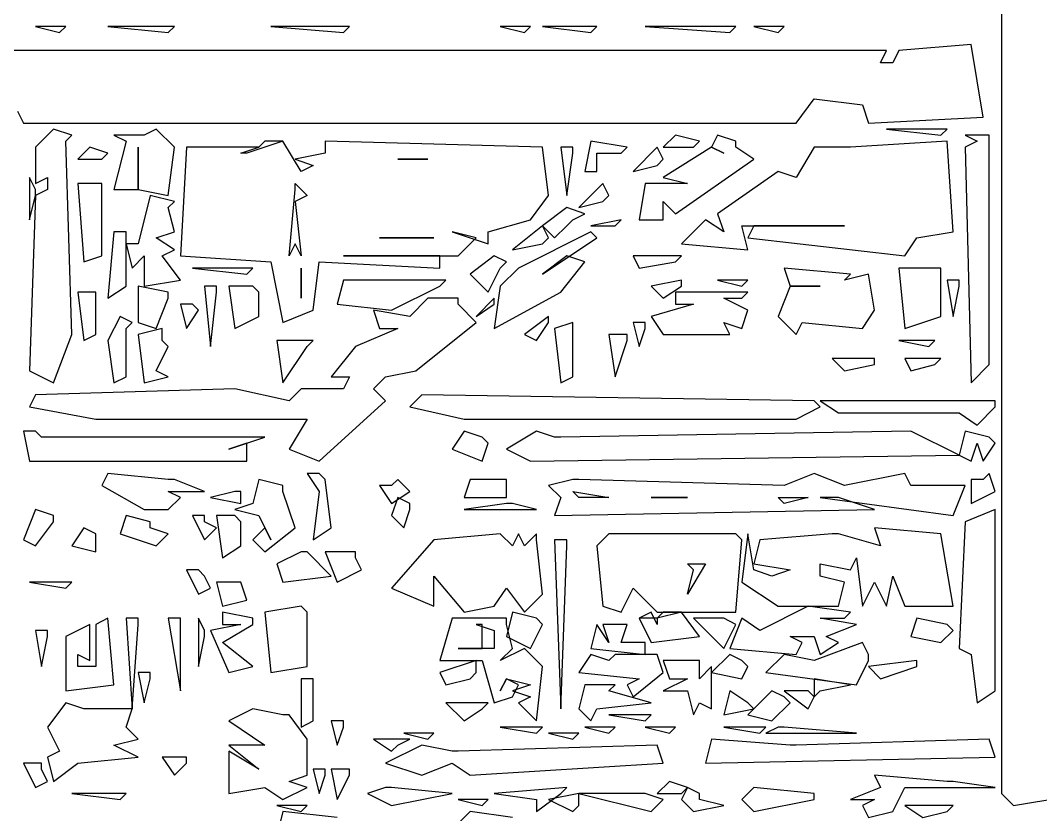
# Model space of a CAD drawing. Extents: x 1 to 798, y 2 to 577.
# Drawn here: x 230.5 to 399.5, y 98.5 to 230 of the extents above; entities that cross this region are included whole.
import ezdxf

# ---------------------------------------------------------------- set-up
doc = ezdxf.new("R2010")
doc.units = 0

msp = doc.modelspace()

# ---------------------------------------------------------------- linework, layer by layer
for p, q in [((393, 334), (393, 102)), ((393, 334), (393, 102)), ((238, 229), (233, 229)), ((233, 229), (237, 228)), ((238, 229), (233, 229)), ((233, 229), (237, 228)), ((237, 228), (238, 229)), ((237, 228), (238, 229)), ((256, 229), (245, 229)), ((245, 229), (255, 228)), ((256, 229), (245, 229)), ((245, 229), (255, 228)), ((255, 228), (256, 229)), ((255, 228), (256, 229)), ((285, 229), (272, 229)), ((272, 229), (284, 228)), ((285, 229), (272, 229)), ((272, 229), (284, 228)), ((284, 228), (285, 229)), ((284, 228), (285, 229)), ((315, 229), (310, 229)), ((310, 229), (314, 228)), ((315, 229), (310, 229)), ((310, 229), (314, 228)), ((314, 228), (315, 229)), ((314, 228), (315, 229)), ((326, 229), (317, 229)), ((317, 229), (325, 228)), ((326, 229), (317, 229)), ((317, 229), (325, 228)), ((325, 228), (326, 229)), ((325, 228), (326, 229)), ((349, 229), (334, 229)), ((334, 229), (348, 228)), ((349, 229), (334, 229)), ((334, 229), (348, 228)), ((348, 228), (349, 229)), ((348, 228), (349, 229)), ((357, 229), (352, 229)), ((352, 229), (356, 228)), ((357, 229), (352, 229)), ((352, 229), (356, 228)), ((356, 228), (357, 229)), ((356, 228), (357, 229)), ((309, 225), (226, 225)), ((309, 225), (226, 225)), ((310, 225), (309, 225)), ((310, 225), (309, 225)), ((374, 225), (310, 225)), ((374, 225), (310, 225)), ((373, 223), (374, 225)), ((373, 223), (374, 225)), ((376, 225), (375, 223)), ((376, 225), (375, 223)), ((388, 226), (376, 225)), ((388, 226), (376, 225)), ((390, 214), (388, 226)), ((390, 214), (388, 226)), ((375, 223), (373, 223)), ((375, 223), (373, 223)), ((359, 213), (362, 217)), ((359, 213), (362, 217)), ((362, 217), (370, 216)), ((362, 217), (370, 216)), ((230, 215), (231, 213)), ((230, 215), (231, 213)), ((370, 216), (371, 213)), ((370, 216), (371, 213)), ((231, 213), (359, 213)), ((231, 213), (359, 213)), ((371, 213), (390, 214)), ((371, 213), (390, 214)), ((236, 212), (233, 209)), ((236, 212), (233, 209)), ((239, 211), (236, 212)), ((239, 211), (236, 212)), ((253, 212), (251, 211)), ((253, 212), (251, 211)), ((256, 209), (253, 212)), ((256, 209), (253, 212)), ((384, 212), (374, 212)), ((374, 212), (383, 211)), ((384, 212), (374, 212)), ((374, 212), (383, 211)), ((383, 211), (384, 212)), ((383, 211), (384, 212)), ((238, 210), (239, 211)), ((238, 210), (239, 211)), ((239, 178), (238, 210)), ((239, 178), (238, 210)), ((250, 211), (246, 211)), ((246, 211), (248, 210)), ((250, 211), (246, 211)), ((246, 211), (248, 210)), ((248, 210), (246, 202)), ((248, 210), (246, 202)), ((251, 211), (250, 211)), ((251, 211), (250, 211)), ((274, 210), (268, 208)), ((274, 210), (268, 208)), ((271, 210), (270, 209)), ((271, 210), (270, 209)), ((274, 210), (271, 210)), ((274, 210), (271, 210)), ((277, 205), (274, 210)), ((277, 205), (274, 210)), ((277, 205), (274, 210)), ((277, 205), (274, 210)), ((317, 209), (281, 210)), ((281, 210), (281, 208)), ((317, 209), (281, 210)), ((281, 210), (281, 208)), ((317, 209), (281, 210)), ((281, 210), (281, 208)), ((317, 209), (281, 210)), ((281, 210), (281, 208)), ((325, 210), (324, 205)), ((325, 210), (324, 205)), ((331, 209), (325, 210)), ((331, 209), (325, 210)), ((339, 211), (337, 209)), ((339, 211), (337, 209)), ((343, 210), (339, 211)), ((343, 210), (339, 211)), ((342, 209), (343, 210)), ((342, 209), (343, 210)), ((346, 211), (345, 209)), ((346, 211), (345, 209)), ((349, 210), (346, 211)), ((349, 210), (346, 211)), ((349, 209), (349, 210)), ((349, 209), (349, 210)), ((384, 210), (368, 209)), ((384, 210), (368, 209)), ((385, 195), (384, 210)), ((385, 195), (384, 210)), ((391, 211), (387, 211)), ((387, 211), (389, 210)), ((391, 211), (387, 211)), ((387, 211), (389, 210)), ((389, 210), (387, 209)), ((389, 210), (387, 209)), ((391, 210), (391, 211)), ((391, 210), (391, 211)), ((391, 173), (391, 210)), ((391, 173), (391, 210)), ((233, 209), (233, 203)), ((233, 209), (233, 203)), ((242, 209), (240, 207)), ((242, 209), (240, 207)), ((245, 208), (242, 209)), ((245, 208), (242, 209)), ((244, 207), (245, 208)), ((244, 207), (245, 208)), ((250, 202), (250, 209)), ((250, 209), (250, 202)), ((250, 202), (250, 209)), ((250, 209), (250, 202)), ((255, 201), (256, 209)), ((255, 201), (256, 209)), ((258, 209), (257, 191)), ((258, 209), (257, 191)), ((258, 209), (257, 191)), ((258, 209), (257, 191)), ((270, 209), (258, 209)), ((270, 209), (258, 209)), ((270, 209), (258, 209)), ((270, 209), (258, 209)), ((267, 208), (270, 209)), ((267, 208), (270, 209)), ((268, 208), (267, 208)), ((268, 208), (267, 208)), ((281, 208), (276, 207)), ((281, 208), (276, 207)), ((281, 208), (276, 207)), ((281, 208), (276, 207)), ((318, 201), (317, 209)), ((318, 201), (317, 209)), ((318, 201), (317, 209)), ((318, 201), (317, 209)), ((322, 209), (320, 209)), ((320, 209), (321, 201)), ((322, 209), (320, 209)), ((320, 209), (321, 201)), ((321, 201), (322, 208)), ((321, 201), (322, 208)), ((322, 208), (322, 209)), ((322, 208), (322, 209)), ((326, 205), (326, 208)), ((326, 208), (330, 208)), ((326, 205), (326, 208)), ((326, 208), (330, 208)), ((330, 208), (331, 209)), ((330, 208), (331, 209)), ((336, 209), (332, 205)), ((336, 209), (332, 205)), ((337, 207), (336, 209)), ((337, 207), (336, 209)), ((337, 209), (342, 209)), ((345, 209), (337, 204)), ((337, 209), (342, 209)), ((345, 209), (337, 204)), ((345, 209), (347, 208)), ((347, 208), (345, 209)), ((345, 209), (347, 208)), ((347, 208), (345, 209)), ((352, 207), (349, 209)), ((352, 207), (349, 209)), ((362, 209), (359, 204)), ((362, 209), (359, 204)), ((367, 209), (362, 209)), ((367, 209), (362, 209)), ((368, 209), (367, 209)), ((368, 209), (367, 209)), ((387, 209), (388, 170)), ((387, 209), (388, 170)), ((240, 207), (244, 207)), ((240, 207), (244, 207)), ((276, 207), (279, 206)), ((276, 207), (279, 206)), ((276, 207), (279, 206)), ((276, 207), (279, 206)), ((293, 207), (298, 207)), ((294, 207), (293, 207)), ((293, 207), (298, 207)), ((294, 207), (293, 207)), ((298, 207), (294, 207)), ((298, 207), (294, 207)), ((336, 206), (337, 207)), ((336, 206), (337, 207)), ((339, 198), (352, 207)), ((339, 198), (352, 207)), ((279, 206), (277, 205)), ((279, 206), (277, 205)), ((279, 206), (277, 205)), ((279, 206), (277, 205)), ((324, 205), (326, 205)), ((324, 205), (326, 205)), ((332, 205), (336, 206)), ((332, 205), (336, 206)), ((356, 205), (346, 198)), ((356, 205), (346, 198)), ((359, 204), (356, 205)), ((359, 204), (356, 205)), ((233, 202), (232, 204)), ((232, 204), (232, 197)), ((233, 202), (232, 204)), ((232, 204), (232, 197)), ((233, 203), (235, 204)), ((233, 203), (235, 204)), ((235, 204), (235, 202)), ((235, 204), (235, 202)), ((244, 203), (240, 203)), ((240, 203), (241, 190)), ((244, 203), (240, 203)), ((240, 203), (241, 190)), ((244, 202), (244, 203)), ((244, 202), (244, 203)), ((276, 203), (278, 201)), ((276, 202), (276, 203)), ((276, 203), (278, 201)), ((276, 202), (276, 203)), ((327, 203), (323, 199)), ((327, 203), (323, 199)), ((328, 201), (327, 203)), ((328, 201), (327, 203)), ((334, 203), (333, 197)), ((334, 203), (333, 197)), ((341, 203), (334, 203)), ((341, 203), (334, 203)), ((337, 204), (341, 203)), ((337, 204), (341, 203)), ((235, 202), (233, 201)), ((233, 201), (233, 202)), ((235, 202), (233, 201)), ((233, 201), (233, 202)), ((244, 191), (244, 202)), ((244, 191), (244, 202)), ((246, 202), (250, 202)), ((246, 202), (250, 202)), ((250, 202), (255, 201)), ((250, 202), (255, 201)), ((275, 191), (276, 202)), ((275, 191), (276, 202)), ((233, 201), (232, 172)), ((232, 197), (233, 201)), ((233, 201), (232, 172)), ((232, 197), (233, 201)), ((252, 201), (250, 193)), ((252, 201), (250, 193)), ((256, 200), (252, 201)), ((256, 200), (252, 201)), ((255, 199), (256, 200)), ((255, 199), (256, 200)), ((278, 201), (276, 200)), ((278, 201), (276, 200)), ((276, 200), (277, 191)), ((276, 200), (277, 191)), ((315, 197), (318, 201)), ((315, 197), (318, 201)), ((315, 197), (318, 201)), ((315, 197), (318, 201)), ((323, 199), (327, 200)), ((323, 199), (327, 200)), ((327, 200), (328, 201)), ((327, 200), (328, 201)), ((337, 197), (337, 200)), ((337, 200), (339, 198)), ((337, 197), (337, 200)), ((337, 200), (339, 198)), ((256, 195), (255, 199)), ((256, 195), (255, 199)), ((321, 199), (317, 196)), ((321, 199), (317, 196)), ((324, 198), (321, 199)), ((324, 198), (321, 199)), ((322, 197), (324, 198)), ((322, 197), (324, 198)), ((346, 198), (347, 195)), ((346, 198), (347, 195)), ((308, 195), (315, 197)), ((308, 195), (315, 197)), ((308, 195), (315, 197)), ((308, 195), (315, 197)), ((321, 196), (322, 197)), ((321, 196), (322, 197)), ((330, 197), (325, 196)), ((330, 197), (325, 196)), ((329, 196), (330, 197)), ((329, 196), (330, 197)), ((333, 197), (337, 197)), ((333, 197), (337, 197)), ((344, 197), (340, 193)), ((344, 197), (340, 193)), ((347, 195), (344, 197)), ((347, 195), (344, 197)), ((246, 195), (245, 184)), ((246, 195), (245, 184)), ((248, 195), (246, 195)), ((248, 195), (246, 195)), ((248, 194), (248, 195)), ((248, 194), (248, 195)), ((253, 194), (256, 195)), ((253, 194), (256, 195)), ((306, 194), (302, 195)), ((302, 195), (308, 193)), ((306, 194), (302, 195)), ((302, 195), (308, 193)), ((306, 194), (302, 195)), ((302, 195), (308, 193)), ((306, 194), (302, 195)), ((302, 195), (308, 193)), ((308, 193), (308, 195)), ((308, 193), (308, 195)), ((308, 193), (308, 195)), ((308, 193), (308, 195)), ((317, 196), (312, 192)), ((317, 196), (312, 192)), ((325, 195), (313, 189)), ((325, 195), (313, 189)), ((317, 196), (319, 194)), ((318, 194), (317, 196)), ((317, 196), (319, 194)), ((318, 194), (317, 196)), ((319, 194), (321, 196)), ((319, 194), (321, 196)), ((325, 196), (329, 196)), ((325, 196), (329, 196)), ((326, 194), (325, 195)), ((326, 194), (325, 195)), ((351, 192), (350, 196)), ((350, 196), (367, 196)), ((351, 192), (350, 196)), ((350, 196), (367, 196)), ((352, 196), (351, 194)), ((352, 196), (351, 194)), ((367, 196), (352, 196)), ((367, 196), (352, 196)), ((379, 194), (385, 195)), ((379, 194), (385, 195)), ((248, 186), (248, 194)), ((248, 186), (248, 194)), ((250, 193), (248, 193)), ((248, 193), (249, 189)), ((250, 193), (248, 193)), ((248, 193), (249, 189)), ((256, 192), (253, 194)), ((256, 192), (253, 194)), ((276, 193), (275, 191)), ((276, 193), (275, 191)), ((277, 191), (276, 193)), ((277, 191), (276, 193)), ((290, 194), (299, 194)), ((291, 194), (290, 194)), ((290, 194), (299, 194)), ((291, 194), (290, 194)), ((299, 194), (291, 194)), ((299, 194), (291, 194)), ((303, 191), (306, 194)), ((303, 191), (306, 194)), ((303, 191), (306, 194)), ((303, 191), (306, 194)), ((312, 192), (317, 193)), ((312, 192), (317, 193)), ((317, 188), (326, 194)), ((317, 193), (318, 194)), ((317, 188), (326, 194)), ((317, 193), (318, 194)), ((340, 193), (351, 192)), ((340, 193), (351, 192)), ((351, 194), (377, 191)), ((351, 194), (377, 191)), ((377, 191), (379, 194)), ((377, 191), (379, 194)), ((241, 190), (244, 191)), ((241, 190), (244, 191)), ((249, 189), (251, 191)), ((249, 189), (251, 191)), ((251, 191), (251, 186)), ((251, 191), (251, 186)), ((254, 191), (256, 192)), ((254, 191), (256, 192)), ((257, 187), (254, 191)), ((257, 187), (254, 191)), ((257, 191), (272, 190)), ((257, 191), (272, 190)), ((257, 191), (272, 190)), ((257, 191), (272, 190)), ((300, 191), (284, 191)), ((284, 191), (303, 191)), ((300, 191), (284, 191)), ((284, 191), (303, 191)), ((300, 191), (284, 191)), ((284, 191), (303, 191)), ((300, 191), (284, 191)), ((284, 191), (303, 191)), ((300, 189), (300, 191)), ((300, 189), (300, 191)), ((300, 189), (300, 191)), ((300, 189), (300, 191)), ((309, 191), (305, 188)), ((309, 191), (305, 188)), ((311, 190), (309, 191)), ((311, 190), (309, 191)), ((321, 191), (317, 188)), ((321, 191), (317, 188)), ((324, 190), (321, 191)), ((324, 190), (321, 191)), ((340, 191), (332, 191)), ((332, 191), (333, 189)), ((340, 191), (332, 191)), ((332, 191), (333, 189)), ((339, 190), (340, 191)), ((339, 190), (340, 191)), ((272, 190), (274, 180)), ((272, 190), (274, 180)), ((272, 190), (274, 180)), ((272, 190), (274, 180)), ((279, 182), (280, 190)), ((279, 182), (280, 190)), ((279, 182), (280, 190)), ((279, 182), (280, 190)), ((280, 190), (300, 189)), ((280, 190), (300, 189)), ((280, 190), (300, 189)), ((280, 190), (300, 189)), ((310, 189), (311, 190)), ((310, 189), (311, 190)), ((320, 185), (324, 190)), ((320, 185), (324, 190)), ((333, 189), (339, 190)), ((333, 189), (339, 190)), ((269, 189), (259, 189)), ((259, 189), (268, 188)), ((269, 189), (259, 189)), ((259, 189), (268, 188)), ((268, 188), (269, 189)), ((268, 188), (269, 189)), ((277, 189), (277, 184)), ((277, 188), (277, 189)), ((277, 189), (277, 184)), ((277, 188), (277, 189)), ((277, 184), (277, 188)), ((277, 184), (277, 188)), ((305, 188), (308, 185)), ((305, 188), (308, 185)), ((308, 185), (310, 189)), ((308, 185), (310, 189)), ((313, 189), (310, 186)), ((313, 189), (310, 186)), ((368, 188), (357, 189)), ((357, 189), (358, 186)), ((368, 188), (357, 189)), ((357, 189), (358, 186)), ((371, 188), (367, 187)), ((367, 187), (368, 188)), ((371, 188), (367, 187)), ((367, 187), (368, 188)), ((372, 182), (371, 188)), ((372, 182), (371, 188)), ((383, 189), (376, 189)), ((376, 189), (377, 179)), ((383, 189), (376, 189)), ((376, 189), (377, 179)), ((383, 188), (383, 189)), ((383, 188), (383, 189)), ((383, 181), (383, 188)), ((383, 181), (383, 188)), ((245, 184), (248, 186)), ((245, 184), (248, 186)), ((255, 185), (250, 186)), ((250, 186), (250, 180)), ((255, 185), (250, 186)), ((250, 186), (250, 180)), ((251, 186), (257, 187)), ((251, 186), (257, 187)), ((263, 186), (261, 186)), ((261, 186), (262, 176)), ((263, 186), (261, 186)), ((261, 186), (262, 176)), ((263, 185), (263, 186)), ((263, 185), (263, 186)), ((269, 186), (265, 186)), ((265, 186), (266, 179)), ((269, 186), (265, 186)), ((265, 186), (266, 179)), ((270, 185), (269, 186)), ((270, 185), (269, 186)), ((284, 187), (283, 183)), ((284, 187), (283, 183)), ((301, 187), (284, 187)), ((301, 187), (284, 187)), ((292, 182), (300, 186)), ((292, 182), (300, 186)), ((300, 186), (301, 187)), ((300, 186), (301, 187)), ((310, 186), (309, 179)), ((310, 186), (309, 179)), ((340, 187), (335, 186)), ((340, 187), (335, 186)), ((335, 186), (337, 184)), ((335, 186), (337, 184)), ((337, 184), (340, 186)), ((337, 184), (340, 186)), ((340, 186), (340, 187)), ((340, 186), (340, 187)), ((351, 187), (346, 187)), ((346, 187), (350, 186)), ((351, 187), (346, 187)), ((346, 187), (350, 186)), ((350, 186), (351, 187)), ((350, 186), (351, 187)), ((358, 186), (356, 181)), ((358, 186), (356, 181)), ((358, 186), (363, 186)), ((363, 186), (358, 186)), ((358, 186), (363, 186)), ((363, 186), (358, 186)), ((386, 187), (384, 187)), ((384, 187), (385, 181)), ((386, 187), (384, 187)), ((384, 187), (385, 181)), ((385, 181), (386, 186)), ((385, 181), (386, 186)), ((386, 186), (386, 187)), ((386, 186), (386, 187)), ((243, 185), (240, 185)), ((240, 185), (241, 177)), ((243, 185), (240, 185)), ((240, 185), (241, 177)), ((243, 184), (243, 185)), ((243, 184), (243, 185)), ((255, 184), (255, 185)), ((255, 184), (255, 185)), ((262, 176), (263, 185)), ((262, 176), (263, 185)), ((270, 181), (270, 185)), ((270, 181), (270, 185)), ((309, 179), (320, 185)), ((309, 179), (320, 185)), ((351, 185), (339, 185)), ((339, 185), (339, 183)), ((351, 185), (339, 185)), ((339, 185), (339, 183)), ((350, 184), (351, 185)), ((350, 184), (351, 185)), ((243, 178), (243, 184)), ((243, 178), (243, 184)), ((253, 179), (255, 184)), ((253, 179), (255, 184)), ((259, 183), (257, 183)), ((257, 183), (258, 179)), ((259, 183), (257, 183)), ((257, 183), (258, 179)), ((260, 182), (259, 183)), ((260, 182), (259, 183)), ((283, 183), (292, 182)), ((283, 183), (292, 182)), ((298, 184), (295, 181)), ((298, 184), (295, 181)), ((303, 184), (298, 184)), ((303, 184), (298, 184)), ((303, 183), (303, 184)), ((303, 183), (303, 184)), ((306, 180), (303, 183)), ((306, 180), (303, 183)), ((309, 184), (306, 181)), ((309, 184), (306, 181)), ((306, 181), (309, 183)), ((306, 181), (309, 183)), ((309, 183), (309, 184)), ((309, 183), (309, 184)), ((342, 183), (335, 181)), ((342, 183), (335, 181)), ((339, 183), (342, 183)), ((339, 183), (342, 183)), ((351, 182), (347, 184)), ((347, 184), (350, 184)), ((351, 182), (347, 184)), ((347, 184), (350, 184)), ((247, 181), (245, 177)), ((247, 181), (245, 177)), ((249, 180), (247, 181)), ((249, 180), (247, 181)), ((258, 179), (260, 182)), ((258, 179), (260, 182)), ((266, 179), (270, 181)), ((266, 179), (270, 181)), ((274, 180), (279, 182)), ((274, 180), (279, 182)), ((274, 180), (279, 182)), ((274, 180), (279, 182)), ((295, 181), (289, 182)), ((289, 182), (290, 179)), ((295, 181), (289, 182)), ((289, 182), (290, 179)), ((318, 181), (314, 178)), ((318, 181), (314, 178)), ((318, 180), (318, 181)), ((318, 180), (318, 181)), ((335, 181), (337, 178)), ((335, 181), (337, 178)), ((350, 179), (351, 182)), ((350, 179), (351, 182)), ((356, 181), (359, 178)), ((356, 181), (359, 178)), ((370, 179), (372, 182)), ((370, 179), (372, 182)), ((377, 179), (383, 181)), ((377, 179), (383, 181)), ((248, 179), (249, 180)), ((248, 179), (249, 180)), ((250, 180), (253, 179)), ((250, 180), (253, 179)), ((296, 172), (306, 180)), ((296, 172), (306, 180)), ((316, 177), (318, 180)), ((316, 177), (318, 180)), ((322, 180), (319, 179)), ((322, 180), (319, 179)), ((322, 179), (322, 180)), ((322, 179), (322, 180)), ((334, 180), (332, 180)), ((332, 180), (333, 176)), ((334, 180), (332, 180)), ((332, 180), (333, 176)), ((334, 179), (334, 180)), ((334, 179), (334, 180)), ((348, 178), (347, 180)), ((347, 180), (350, 179)), ((348, 178), (347, 180)), ((347, 180), (350, 179)), ((359, 178), (360, 180)), ((359, 178), (360, 180)), ((360, 180), (370, 179)), ((360, 180), (370, 179)), ((236, 170), (239, 178)), ((236, 170), (239, 178)), ((241, 177), (243, 178)), ((241, 177), (243, 178)), ((248, 171), (248, 179)), ((248, 171), (248, 179)), ((254, 179), (250, 178)), ((254, 179), (250, 178)), ((250, 178), (251, 170)), ((250, 178), (251, 170)), ((254, 177), (254, 179)), ((254, 177), (254, 179)), ((293, 179), (286, 176)), ((293, 179), (286, 176)), ((290, 179), (293, 179)), ((290, 179), (293, 179)), ((314, 178), (316, 177)), ((314, 178), (316, 177)), ((319, 179), (320, 170)), ((319, 179), (320, 170)), ((322, 171), (322, 179)), ((322, 171), (322, 179)), ((331, 178), (328, 178)), ((328, 178), (329, 171)), ((331, 178), (328, 178)), ((328, 178), (329, 171)), ((331, 177), (331, 178)), ((331, 177), (331, 178)), ((333, 176), (334, 179)), ((333, 176), (334, 179)), ((337, 178), (348, 178)), ((337, 178), (348, 178)), ((245, 177), (246, 170)), ((245, 177), (246, 170)), ((253, 172), (255, 176)), ((253, 172), (255, 176)), ((255, 176), (254, 177)), ((255, 176), (254, 177)), ((279, 177), (273, 177)), ((273, 177), (274, 170)), ((279, 177), (273, 177)), ((273, 177), (274, 170)), ((274, 170), (278, 176)), ((274, 170), (278, 176)), ((278, 176), (279, 177)), ((278, 176), (279, 177)), ((286, 176), (282, 171)), ((286, 176), (282, 171)), ((329, 171), (331, 177)), ((329, 171), (331, 177)), ((382, 177), (376, 177)), ((376, 177), (381, 176)), ((382, 177), (376, 177)), ((376, 177), (381, 176)), ((381, 176), (382, 177)), ((381, 176), (382, 177)), ((372, 174), (365, 174)), ((365, 174), (367, 172)), ((372, 174), (365, 174)), ((365, 174), (367, 172)), ((367, 172), (372, 173)), ((367, 172), (372, 173)), ((372, 173), (372, 174)), ((372, 173), (372, 174)), ((383, 174), (377, 174)), ((377, 174), (378, 172)), ((383, 174), (377, 174)), ((377, 174), (378, 172)), ((378, 172), (382, 173)), ((378, 172), (382, 173)), ((382, 173), (383, 174)), ((382, 173), (383, 174)), ((388, 170), (391, 173)), ((388, 170), (391, 173)), ((232, 172), (236, 170)), ((232, 172), (236, 170)), ((246, 170), (248, 171)), ((246, 170), (248, 171)), ((251, 170), (255, 171)), ((251, 170), (255, 171)), ((255, 171), (253, 172)), ((255, 171), (253, 172)), ((282, 171), (285, 171)), ((282, 171), (285, 171)), ((285, 171), (284, 169)), ((285, 171), (284, 169)), ((289, 169), (291, 171)), ((289, 169), (291, 171)), ((291, 171), (296, 172)), ((291, 171), (296, 172)), ((320, 170), (322, 171)), ((320, 170), (322, 171)), ((266, 169), (233, 168)), ((266, 169), (233, 168)), ((275, 167), (266, 169)), ((275, 167), (266, 169)), ((277, 169), (275, 167)), ((277, 169), (275, 167)), ((284, 169), (277, 169)), ((284, 169), (277, 169)), ((291, 167), (289, 169)), ((291, 167), (289, 169)), ((233, 168), (232, 166)), ((233, 168), (232, 166)), ((297, 168), (295, 166)), ((297, 168), (295, 166)), ((362, 167), (297, 168)), ((362, 167), (297, 168)), ((232, 166), (243, 164)), ((232, 166), (243, 164)), ((280, 157), (291, 167)), ((280, 157), (291, 167)), ((295, 166), (304, 164)), ((295, 166), (304, 164)), ((359, 164), (363, 166)), ((359, 164), (363, 166)), ((363, 166), (362, 167)), ((363, 166), (362, 167)), ((392, 167), (363, 167)), ((363, 167), (366, 165)), ((392, 167), (363, 167)), ((363, 167), (366, 165)), ((389, 163), (392, 166)), ((389, 163), (392, 166)), ((392, 166), (392, 167)), ((392, 166), (392, 167)), ((243, 164), (278, 164)), ((243, 164), (278, 164)), ((278, 164), (275, 159)), ((278, 164), (275, 159)), ((304, 164), (359, 164)), ((304, 164), (359, 164)), ((366, 165), (386, 165)), ((366, 165), (386, 165)), ((386, 165), (389, 163)), ((386, 165), (389, 163)), ((233, 162), (231, 162)), ((231, 162), (232, 157)), ((233, 162), (231, 162)), ((231, 162), (232, 157)), ((234, 161), (233, 162)), ((234, 161), (233, 162)), ((271, 161), (234, 161)), ((271, 161), (234, 161)), ((265, 159), (271, 161)), ((265, 159), (271, 161)), ((304, 162), (302, 159)), ((304, 162), (302, 159)), ((307, 161), (304, 162)), ((307, 161), (304, 162)), ((308, 160), (307, 161)), ((308, 160), (307, 161)), ((316, 162), (311, 159)), ((316, 162), (311, 159)), ((319, 161), (316, 162)), ((319, 161), (316, 162)), ((320, 161), (319, 161)), ((320, 161), (319, 161)), ((378, 162), (320, 161)), ((378, 162), (320, 161)), ((386, 158), (378, 162)), ((386, 158), (378, 162)), ((387, 162), (386, 158)), ((387, 162), (386, 158)), ((391, 161), (387, 162)), ((391, 161), (387, 162)), ((392, 160), (391, 161)), ((392, 160), (391, 161)), ((268, 160), (265, 159)), ((268, 160), (265, 159)), ((268, 157), (268, 160)), ((268, 157), (268, 160)), ((275, 159), (280, 157)), ((275, 159), (280, 157)), ((302, 159), (307, 157)), ((302, 159), (307, 157)), ((307, 157), (308, 160)), ((307, 157), (308, 160)), ((311, 159), (315, 157)), ((311, 159), (315, 157)), ((388, 157), (389, 160)), ((388, 157), (389, 160)), ((389, 160), (390, 157)), ((389, 160), (390, 157)), ((390, 157), (392, 160)), ((390, 157), (392, 160)), ((315, 157), (386, 158)), ((315, 157), (386, 158)), ((386, 158), (388, 157)), ((386, 158), (388, 157)), ((232, 157), (268, 157)), ((232, 157), (268, 157)), ((245, 155), (244, 153)), ((245, 155), (244, 153)), ((255, 154), (245, 155)), ((255, 154), (245, 155)), ((256, 154), (255, 154)), ((256, 154), (255, 154)), ((261, 152), (256, 154)), ((261, 152), (256, 154)), ((270, 154), (269, 150)), ((270, 154), (269, 150)), ((274, 153), (270, 154)), ((274, 153), (270, 154)), ((280, 155), (278, 155)), ((278, 155), (280, 152)), ((280, 155), (278, 155)), ((278, 155), (280, 152)), ((281, 154), (280, 155)), ((281, 154), (280, 155)), ((282, 146), (281, 154)), ((282, 146), (281, 154)), ((293, 154), (292, 153)), ((293, 154), (292, 153)), ((295, 152), (293, 154)), ((295, 152), (293, 154)), ((305, 154), (304, 151)), ((305, 154), (304, 151)), ((311, 154), (305, 154)), ((311, 154), (305, 154)), ((311, 153), (311, 154)), ((311, 153), (311, 154)), ((322, 154), (318, 153)), ((322, 154), (318, 153)), ((323, 154), (322, 154)), ((323, 154), (322, 154)), ((357, 153), (323, 154)), ((357, 153), (323, 154)), ((362, 155), (357, 153)), ((362, 155), (357, 153)), ((367, 153), (362, 155)), ((367, 153), (362, 155)), ((377, 155), (367, 153)), ((377, 155), (367, 153)), ((378, 153), (377, 155)), ((378, 153), (377, 155)), ((390, 154), (388, 154)), ((388, 154), (388, 150)), ((390, 154), (388, 154)), ((388, 154), (388, 150)), ((391, 155), (390, 154)), ((391, 155), (390, 154)), ((392, 152), (391, 155)), ((392, 152), (391, 155)), ((244, 153), (251, 149)), ((244, 153), (251, 149)), ((274, 152), (274, 153)), ((274, 152), (274, 153)), ((292, 153), (290, 153)), ((290, 153), (292, 150)), ((292, 153), (290, 153)), ((290, 153), (292, 150)), ((311, 151), (311, 153)), ((311, 151), (311, 153)), ((318, 153), (320, 151)), ((318, 153), (320, 151)), ((387, 153), (378, 153)), ((387, 153), (378, 153)), ((385, 148), (387, 153)), ((385, 148), (387, 153)), ((257, 151), (255, 152)), ((255, 152), (261, 152)), ((257, 151), (255, 152)), ((255, 152), (261, 152)), ((255, 149), (257, 151)), ((255, 149), (257, 151)), ((266, 152), (262, 151)), ((266, 152), (262, 151)), ((262, 151), (267, 150)), ((262, 151), (267, 150)), ((267, 152), (266, 152)), ((267, 152), (266, 152)), ((267, 150), (267, 152)), ((267, 150), (267, 152)), ((276, 146), (274, 152)), ((276, 146), (274, 152)), ((280, 152), (279, 144)), ((280, 152), (279, 144)), ((292, 150), (295, 152)), ((292, 150), (295, 152)), ((293, 151), (292, 148)), ((293, 151), (292, 148)), ((295, 150), (293, 151)), ((295, 150), (293, 151)), ((304, 151), (311, 151)), ((304, 151), (311, 151)), ((320, 151), (319, 148)), ((320, 151), (319, 148)), ((322, 152), (328, 151)), ((323, 151), (322, 152)), ((322, 152), (328, 151)), ((323, 151), (322, 152)), ((328, 151), (323, 151)), ((328, 151), (323, 151)), ((335, 151), (341, 151)), ((336, 151), (335, 151)), ((335, 151), (341, 151)), ((336, 151), (335, 151)), ((341, 151), (336, 151)), ((341, 151), (336, 151)), ((356, 151), (361, 151)), ((357, 150), (356, 151)), ((356, 151), (361, 151)), ((357, 150), (356, 151)), ((361, 151), (357, 150)), ((361, 151), (357, 150)), ((366, 151), (363, 151)), ((363, 151), (385, 148)), ((366, 151), (363, 151)), ((363, 151), (385, 148)), ((372, 149), (366, 151)), ((372, 149), (366, 151)), ((388, 150), (392, 152)), ((388, 150), (392, 152)), ((233, 149), (231, 144)), ((233, 149), (231, 144)), ((236, 148), (233, 149)), ((236, 148), (233, 149)), ((251, 149), (255, 149)), ((251, 149), (255, 149)), ((269, 150), (266, 149)), ((269, 150), (266, 149)), ((266, 149), (270, 148)), ((266, 149), (270, 148)), ((294, 146), (295, 149)), ((294, 146), (295, 149)), ((295, 149), (295, 150)), ((295, 149), (295, 150)), ((311, 150), (304, 149)), ((311, 150), (304, 149)), ((304, 149), (316, 149)), ((304, 149), (316, 149)), ((312, 150), (311, 150)), ((312, 150), (311, 150)), ((316, 149), (312, 150)), ((316, 149), (312, 150)), ((319, 148), (372, 149)), ((319, 148), (372, 149)), ((392, 149), (387, 147)), ((392, 149), (387, 147)), ((392, 148), (392, 149)), ((392, 148), (392, 149)), ((236, 147), (236, 148)), ((236, 147), (236, 148)), ((248, 148), (247, 145)), ((248, 148), (247, 145)), ((252, 147), (248, 148)), ((252, 147), (248, 148)), ((261, 148), (259, 148)), ((259, 148), (261, 144)), ((261, 148), (259, 148)), ((259, 148), (261, 144)), ((261, 147), (261, 148)), ((261, 147), (261, 148)), ((266, 148), (263, 148)), ((263, 148), (264, 141)), ((266, 148), (263, 148)), ((263, 148), (264, 141)), ((267, 147), (266, 148)), ((267, 147), (266, 148)), ((270, 148), (272, 144)), ((270, 148), (272, 144)), ((292, 148), (294, 146)), ((292, 148), (294, 146)), ((392, 119), (392, 148)), ((392, 119), (392, 148)), ((233, 143), (236, 147)), ((233, 143), (236, 147)), ((241, 146), (239, 143)), ((241, 146), (239, 143)), ((243, 145), (241, 146)), ((243, 145), (241, 146)), ((252, 146), (252, 147)), ((252, 146), (252, 147)), ((255, 145), (252, 146)), ((255, 145), (252, 146)), ((263, 146), (261, 147)), ((263, 146), (261, 147)), ((261, 144), (263, 146)), ((261, 144), (263, 146)), ((267, 143), (267, 147)), ((267, 143), (267, 147)), ((271, 146), (269, 144)), ((271, 146), (269, 144)), ((272, 144), (271, 146)), ((271, 142), (276, 146)), ((272, 144), (271, 146)), ((271, 142), (276, 146)), ((279, 144), (282, 146)), ((279, 144), (282, 146)), ((383, 145), (372, 146)), ((372, 146), (373, 143)), ((383, 145), (372, 146)), ((372, 146), (373, 143)), ((387, 147), (386, 126)), ((387, 147), (386, 126)), ((231, 144), (233, 143)), ((231, 144), (233, 143)), ((243, 144), (243, 145)), ((243, 144), (243, 145)), ((243, 142), (243, 144)), ((243, 142), (243, 144)), ((247, 145), (253, 143)), ((247, 145), (253, 143)), ((253, 143), (255, 145)), ((253, 143), (255, 145)), ((269, 144), (271, 142)), ((269, 144), (271, 142)), ((299, 144), (292, 136)), ((299, 144), (292, 136)), ((310, 145), (299, 144)), ((310, 145), (299, 144)), ((312, 143), (310, 145)), ((312, 143), (310, 145)), ((313, 145), (312, 143)), ((313, 145), (312, 143)), ((314, 143), (313, 145)), ((314, 143), (313, 145)), ((316, 145), (314, 143)), ((316, 145), (314, 143)), ((316, 144), (316, 145)), ((316, 144), (316, 145)), ((317, 135), (316, 144)), ((317, 135), (316, 144)), ((321, 144), (319, 144)), ((319, 144), (320, 116)), ((321, 144), (319, 144)), ((319, 144), (320, 116)), ((321, 143), (321, 144)), ((321, 143), (321, 144)), ((328, 145), (326, 143)), ((328, 145), (326, 143)), ((349, 145), (328, 145)), ((349, 145), (328, 145)), ((350, 144), (349, 145)), ((350, 144), (349, 145)), ((349, 132), (350, 144)), ((349, 132), (350, 144)), ((351, 145), (350, 137)), ((351, 145), (350, 137)), ((352, 139), (351, 145)), ((352, 139), (351, 145)), ((353, 144), (352, 140)), ((353, 144), (352, 140)), ((365, 145), (353, 144)), ((365, 145), (353, 144)), ((366, 145), (365, 145)), ((366, 145), (365, 145)), ((373, 143), (366, 145)), ((373, 143), (366, 145)), ((385, 133), (383, 145)), ((385, 133), (383, 145)), ((239, 143), (243, 142)), ((239, 143), (243, 142)), ((264, 141), (267, 143)), ((264, 141), (267, 143)), ((277, 142), (273, 140)), ((277, 142), (273, 140)), ((278, 142), (277, 142)), ((278, 142), (277, 142)), ((282, 138), (278, 142)), ((282, 138), (278, 142)), ((286, 142), (281, 142)), ((281, 142), (283, 137)), ((286, 142), (281, 142)), ((281, 142), (283, 137)), ((286, 141), (286, 142)), ((286, 141), (286, 142)), ((320, 116), (321, 143)), ((320, 116), (321, 143)), ((326, 143), (327, 133)), ((326, 143), (327, 133)), ((287, 139), (286, 141)), ((287, 139), (286, 141)), ((368, 139), (369, 141)), ((368, 139), (369, 141)), ((369, 141), (370, 133)), ((369, 141), (370, 133)), ((260, 139), (258, 139)), ((258, 139), (260, 135)), ((260, 139), (258, 139)), ((258, 139), (260, 135)), ((261, 138), (260, 139)), ((261, 138), (260, 139)), ((273, 140), (274, 137)), ((273, 140), (274, 137)), ((283, 137), (287, 139)), ((283, 137), (287, 139)), ((341, 140), (344, 140)), ((344, 140), (341, 135)), ((342, 139), (341, 140)), ((341, 140), (344, 140)), ((344, 140), (341, 135)), ((342, 139), (341, 140)), ((341, 135), (342, 139)), ((341, 135), (342, 139)), ((352, 140), (358, 139)), ((352, 140), (358, 139)), ((355, 138), (352, 139)), ((355, 138), (352, 139)), ((358, 139), (355, 138)), ((358, 139), (355, 138)), ((363, 138), (363, 140)), ((363, 140), (368, 139)), ((363, 138), (363, 140)), ((363, 140), (368, 139)), ((239, 137), (232, 137)), ((232, 137), (238, 136)), ((239, 137), (232, 137)), ((232, 137), (238, 136)), ((238, 136), (239, 137)), ((238, 136), (239, 137)), ((262, 136), (261, 138)), ((262, 136), (261, 138)), ((266, 137), (263, 137)), ((263, 137), (264, 133)), ((266, 137), (263, 137)), ((263, 137), (264, 133)), ((267, 137), (266, 137)), ((267, 137), (266, 137)), ((268, 134), (267, 137)), ((268, 134), (267, 137)), ((274, 137), (282, 138)), ((274, 137), (282, 138)), ((299, 133), (299, 138)), ((299, 138), (304, 132)), ((299, 133), (299, 138)), ((299, 138), (304, 132)), ((350, 137), (356, 133)), ((350, 137), (356, 133)), ((367, 137), (363, 138)), ((367, 137), (363, 138)), ((366, 133), (367, 137)), ((366, 133), (367, 137)), ((370, 133), (372, 137)), ((370, 133), (372, 137)), ((372, 137), (374, 133)), ((372, 137), (374, 133)), ((374, 133), (375, 138)), ((374, 133), (375, 138)), ((375, 138), (377, 133)), ((375, 138), (377, 133)), ((260, 135), (262, 136)), ((260, 135), (262, 136)), ((292, 136), (299, 133)), ((292, 136), (299, 133)), ((309, 133), (311, 136)), ((309, 133), (311, 136)), ((311, 136), (314, 132)), ((311, 136), (314, 132)), ((330, 132), (332, 136)), ((330, 132), (332, 136)), ((332, 136), (336, 132)), ((332, 136), (336, 132)), ((264, 133), (268, 134)), ((264, 133), (268, 134)), ((314, 132), (317, 135)), ((314, 132), (317, 135)), ((269, 131), (264, 132)), ((264, 132), (264, 130)), ((269, 131), (264, 132)), ((264, 132), (264, 130)), ((277, 133), (271, 132)), ((277, 133), (271, 132)), ((271, 132), (272, 122)), ((271, 132), (272, 122)), ((278, 132), (277, 133)), ((278, 132), (277, 133)), ((278, 123), (278, 132)), ((278, 123), (278, 132)), ((304, 132), (309, 133)), ((304, 132), (309, 133)), ((312, 132), (311, 128)), ((312, 132), (311, 128)), ((316, 131), (312, 132)), ((316, 131), (312, 132)), ((327, 133), (330, 132)), ((327, 133), (330, 132)), ((335, 132), (333, 131)), ((335, 132), (333, 131)), ((336, 130), (335, 132)), ((336, 130), (335, 132)), ((336, 132), (349, 132)), ((337, 132), (336, 131)), ((340, 132), (336, 131)), ((336, 132), (349, 132)), ((337, 132), (336, 131)), ((340, 132), (336, 131)), ((340, 132), (337, 132)), ((340, 132), (337, 132)), ((343, 128), (340, 132)), ((343, 128), (340, 132)), ((343, 128), (340, 132)), ((343, 128), (340, 132)), ((361, 133), (353, 129)), ((361, 133), (353, 129)), ((356, 133), (366, 133)), ((356, 133), (366, 133)), ((368, 132), (361, 133)), ((368, 132), (361, 133)), ((367, 131), (368, 132)), ((367, 131), (368, 132)), ((377, 133), (385, 133)), ((377, 133), (385, 133)), ((245, 131), (243, 130)), ((245, 131), (243, 130)), ((246, 120), (245, 131)), ((246, 120), (245, 131)), ((250, 131), (248, 131)), ((248, 131), (249, 116)), ((250, 131), (248, 131)), ((248, 131), (249, 116)), ((250, 130), (250, 131)), ((250, 130), (250, 131)), ((257, 131), (255, 131)), ((255, 131), (257, 119)), ((257, 131), (255, 131)), ((255, 131), (257, 119)), ((257, 130), (257, 131)), ((257, 130), (257, 131)), ((261, 129), (260, 131)), ((260, 131), (260, 123)), ((261, 129), (260, 131)), ((260, 131), (260, 123)), ((269, 130), (269, 131)), ((269, 130), (269, 131)), ((302, 131), (300, 124)), ((302, 131), (300, 124)), ((311, 131), (302, 131)), ((311, 131), (302, 131)), ((311, 130), (311, 131)), ((311, 130), (311, 131)), ((317, 130), (316, 131)), ((317, 130), (316, 131)), ((336, 131), (333, 131)), ((333, 131), (335, 127)), ((333, 131), (335, 127)), ((336, 131), (333, 131)), ((333, 131), (335, 127)), ((333, 131), (335, 127)), ((336, 131), (336, 130)), ((336, 131), (336, 130)), ((346, 131), (342, 131)), ((342, 131), (347, 126)), ((346, 131), (342, 131)), ((342, 131), (347, 126)), ((347, 131), (346, 131)), ((347, 131), (346, 131)), ((349, 130), (347, 131)), ((349, 130), (347, 131)), ((350, 131), (348, 126)), ((350, 131), (348, 126)), ((353, 129), (350, 131)), ((353, 129), (350, 131)), ((369, 130), (363, 131)), ((363, 131), (367, 131)), ((369, 130), (363, 131)), ((363, 131), (367, 131)), ((379, 131), (378, 128)), ((379, 131), (378, 128)), ((384, 130), (379, 131)), ((384, 130), (379, 131)), ((235, 129), (233, 129)), ((233, 129), (234, 123)), ((235, 129), (233, 129)), ((233, 129), (234, 123)), ((235, 128), (235, 129)), ((235, 128), (235, 129)), ((242, 130), (238, 128)), ((242, 130), (238, 128)), ((242, 129), (242, 130)), ((242, 129), (242, 130)), ((242, 124), (242, 129)), ((242, 124), (242, 129)), ((243, 130), (243, 123)), ((243, 130), (243, 123)), ((249, 116), (250, 130)), ((249, 116), (250, 130)), ((257, 119), (257, 130)), ((257, 119), (257, 130)), ((261, 128), (261, 129)), ((261, 128), (261, 129)), ((267, 130), (262, 129)), ((267, 130), (262, 129)), ((262, 129), (265, 122)), ((262, 129), (265, 122)), ((264, 130), (267, 130)), ((264, 127), (269, 130)), ((264, 130), (267, 130)), ((264, 127), (269, 130)), ((306, 130), (309, 129)), ((307, 130), (306, 130)), ((306, 130), (309, 129)), ((307, 130), (306, 130)), ((307, 126), (307, 130)), ((307, 126), (307, 130)), ((309, 129), (309, 126)), ((309, 129), (309, 126)), ((312, 126), (311, 130)), ((312, 126), (311, 130)), ((315, 126), (317, 130)), ((315, 126), (317, 130)), ((326, 130), (325, 126)), ((326, 130), (325, 126)), ((328, 127), (326, 130)), ((328, 127), (326, 130)), ((330, 130), (327, 130)), ((327, 130), (328, 127)), ((330, 130), (327, 130)), ((327, 130), (328, 127)), ((330, 127), (331, 130)), ((331, 130), (330, 130)), ((330, 127), (331, 130)), ((331, 130), (330, 130)), ((347, 126), (349, 130)), ((347, 126), (349, 130)), ((364, 128), (369, 130)), ((364, 128), (369, 130)), ((383, 127), (385, 129)), ((383, 127), (385, 129)), ((385, 129), (384, 130)), ((385, 129), (384, 130)), ((234, 123), (235, 128)), ((234, 123), (235, 128)), ((238, 128), (238, 119)), ((238, 128), (238, 119)), ((260, 123), (261, 128)), ((260, 123), (261, 128)), ((269, 123), (264, 127)), ((269, 123), (264, 127)), ((311, 128), (315, 126)), ((311, 128), (315, 126)), ((334, 127), (330, 127)), ((334, 127), (330, 127)), ((334, 125), (334, 127)), ((334, 125), (334, 127)), ((335, 127), (343, 128)), ((335, 127), (343, 128)), ((335, 127), (343, 128)), ((335, 127), (343, 128)), ((360, 127), (358, 128)), ((358, 128), (362, 128)), ((360, 127), (358, 128)), ((358, 128), (362, 128)), ((359, 125), (360, 127)), ((359, 125), (360, 127)), ((362, 128), (363, 125)), ((362, 128), (363, 125)), ((370, 127), (362, 124)), ((370, 127), (362, 124)), ((363, 125), (366, 127)), ((363, 125), (366, 127)), ((366, 127), (364, 128)), ((366, 127), (364, 128)), ((371, 125), (370, 127)), ((371, 125), (370, 127)), ((378, 128), (383, 127)), ((378, 128), (383, 127)), ((309, 126), (303, 126)), ((303, 126), (307, 126)), ((309, 126), (303, 126)), ((303, 126), (307, 126)), ((314, 126), (310, 124)), ((310, 124), (312, 126)), ((314, 126), (310, 124)), ((310, 124), (312, 126)), ((317, 123), (314, 126)), ((317, 123), (314, 126)), ((325, 126), (334, 125)), ((325, 126), (334, 125)), ((348, 126), (359, 125)), ((348, 126), (359, 125)), ((386, 126), (388, 125)), ((386, 126), (388, 125)), ((240, 123), (240, 125)), ((240, 125), (242, 124)), ((240, 123), (240, 125)), ((240, 125), (242, 124)), ((300, 124), (307, 124)), ((306, 124), (300, 122)), ((300, 124), (307, 124)), ((306, 124), (300, 122)), ((306, 122), (306, 124)), ((306, 122), (306, 124)), ((307, 124), (309, 117)), ((307, 124), (309, 117)), ((325, 125), (323, 122)), ((325, 125), (323, 122)), ((328, 124), (325, 125)), ((328, 124), (325, 125)), ((329, 125), (328, 124)), ((329, 125), (328, 124)), ((336, 125), (329, 125)), ((336, 125), (329, 125)), ((337, 122), (336, 125)), ((337, 122), (336, 125)), ((343, 124), (337, 124)), ((337, 124), (338, 121)), ((343, 124), (337, 124)), ((337, 124), (338, 121)), ((343, 123), (343, 124)), ((343, 123), (343, 124)), ((348, 125), (345, 122)), ((348, 125), (345, 122)), ((350, 124), (348, 125)), ((350, 124), (348, 125)), ((351, 123), (350, 124)), ((351, 123), (350, 124)), ((357, 125), (354, 122)), ((357, 125), (354, 122)), ((362, 124), (357, 125)), ((362, 124), (357, 125)), ((369, 120), (371, 124)), ((369, 120), (371, 124)), ((371, 124), (371, 125)), ((371, 124), (371, 125)), ((379, 124), (371, 123)), ((379, 124), (371, 123)), ((379, 123), (379, 124)), ((379, 123), (379, 124)), ((388, 125), (389, 117)), ((388, 125), (389, 117)), ((243, 123), (240, 123)), ((243, 123), (240, 123)), ((252, 122), (250, 122)), ((250, 122), (251, 117)), ((252, 122), (250, 122)), ((250, 122), (251, 117)), ((252, 121), (252, 122)), ((252, 121), (252, 122)), ((265, 122), (269, 123)), ((265, 122), (269, 123)), ((272, 122), (278, 123)), ((272, 122), (278, 123)), ((300, 122), (301, 120)), ((300, 122), (301, 120)), ((305, 121), (306, 122)), ((305, 121), (306, 122)), ((316, 114), (317, 123)), ((316, 114), (317, 123)), ((323, 122), (333, 121)), ((323, 122), (333, 121)), ((332, 118), (337, 122)), ((332, 118), (337, 122)), ((345, 123), (343, 121)), ((343, 121), (343, 123)), ((345, 123), (343, 121)), ((343, 121), (343, 123)), ((345, 116), (345, 123)), ((345, 116), (345, 123)), ((345, 122), (350, 121)), ((345, 122), (350, 121)), ((350, 121), (351, 123)), ((350, 121), (351, 123)), ((354, 122), (369, 120)), ((354, 122), (369, 120)), ((371, 123), (373, 121)), ((371, 123), (373, 121)), ((373, 121), (379, 123)), ((373, 121), (379, 123)), ((238, 119), (246, 120)), ((238, 119), (246, 120)), ((251, 117), (252, 121)), ((251, 117), (252, 121)), ((279, 121), (277, 121)), ((277, 121), (277, 113)), ((279, 121), (277, 121)), ((277, 121), (277, 113)), ((279, 120), (279, 121)), ((279, 120), (279, 121)), ((279, 114), (279, 120)), ((279, 114), (279, 120)), ((301, 120), (305, 121)), ((301, 120), (305, 121)), ((311, 121), (310, 119)), ((310, 119), (311, 121)), ((311, 121), (310, 119)), ((310, 119), (311, 121)), ((313, 120), (311, 121)), ((311, 121), (315, 120)), ((313, 120), (311, 121)), ((311, 121), (315, 120)), ((312, 118), (313, 120)), ((315, 120), (312, 119)), ((312, 118), (313, 120)), ((315, 120), (312, 119)), ((324, 120), (323, 116)), ((324, 120), (323, 116)), ((329, 120), (324, 120)), ((329, 120), (324, 120)), ((328, 119), (329, 120)), ((328, 119), (329, 120)), ((333, 121), (331, 120)), ((333, 121), (331, 120)), ((331, 120), (332, 118)), ((331, 120), (332, 118)), ((341, 121), (337, 119)), ((341, 121), (337, 119)), ((338, 121), (341, 121)), ((338, 121), (341, 121)), ((368, 120), (362, 121)), ((362, 121), (362, 118)), ((368, 120), (362, 121)), ((362, 121), (362, 118)), ((363, 119), (368, 120)), ((363, 119), (368, 120)), ((312, 119), (315, 118)), ((312, 119), (315, 118)), ((335, 117), (328, 119)), ((335, 117), (328, 119)), ((337, 119), (341, 119)), ((337, 119), (341, 119)), ((341, 119), (342, 115)), ((341, 119), (342, 115)), ((348, 119), (347, 115)), ((348, 119), (347, 115)), ((351, 117), (348, 119)), ((351, 117), (348, 119)), ((355, 119), (351, 115)), ((355, 119), (351, 115)), ((357, 118), (355, 119)), ((357, 118), (355, 119)), ((361, 119), (357, 119)), ((357, 119), (361, 116)), ((361, 119), (357, 119)), ((357, 119), (361, 116)), ((362, 118), (361, 119)), ((362, 118), (361, 119)), ((362, 118), (363, 119)), ((362, 118), (363, 119)), ((389, 117), (392, 119)), ((389, 117), (392, 119)), ((238, 117), (235, 113)), ((238, 117), (235, 113)), ((241, 116), (238, 117)), ((241, 116), (238, 117)), ((308, 117), (301, 117)), ((301, 117), (304, 114)), ((308, 117), (301, 117)), ((301, 117), (304, 114)), ((307, 116), (308, 117)), ((307, 116), (308, 117)), ((309, 117), (312, 118)), ((309, 117), (312, 118)), ((315, 118), (313, 117)), ((315, 118), (313, 117)), ((313, 117), (316, 114)), ((313, 117), (316, 114)), ((326, 116), (335, 117)), ((326, 116), (335, 117)), ((342, 115), (343, 117)), ((342, 115), (343, 117)), ((343, 117), (345, 116)), ((343, 117), (345, 116)), ((352, 116), (351, 117)), ((352, 116), (351, 117)), ((355, 114), (358, 117)), ((355, 114), (358, 117)), ((358, 117), (357, 118)), ((358, 117), (357, 118)), ((361, 116), (362, 118)), ((361, 116), (362, 118)), ((242, 116), (241, 116)), ((242, 116), (241, 116)), ((249, 116), (242, 116)), ((249, 116), (242, 116)), ((248, 113), (249, 116)), ((248, 113), (249, 116)), ((269, 116), (265, 114)), ((269, 116), (265, 114)), ((274, 115), (269, 116)), ((274, 115), (269, 116)), ((275, 115), (274, 115)), ((275, 115), (274, 115)), ((278, 111), (275, 115)), ((278, 111), (275, 115)), ((304, 114), (307, 116)), ((304, 114), (307, 116)), ((323, 116), (325, 114)), ((323, 116), (325, 114)), ((325, 114), (326, 116)), ((325, 114), (326, 116)), ((335, 115), (328, 115)), ((328, 115), (334, 114)), ((335, 115), (328, 115)), ((328, 115), (334, 114)), ((334, 114), (335, 115)), ((334, 114), (335, 115)), ((347, 115), (352, 116)), ((347, 115), (352, 116)), ((351, 115), (355, 114)), ((351, 115), (355, 114)), ((265, 114), (271, 110)), ((265, 114), (271, 110)), ((277, 113), (279, 114)), ((277, 113), (279, 114)), ((284, 114), (282, 114)), ((282, 114), (283, 110)), ((284, 114), (282, 114)), ((282, 114), (283, 110)), ((284, 113), (284, 114)), ((284, 113), (284, 114)), ((235, 113), (237, 109)), ((235, 113), (237, 109)), ((250, 111), (248, 113)), ((250, 111), (248, 113)), ((283, 110), (284, 113)), ((283, 110), (284, 113)), ((299, 112), (294, 112)), ((294, 112), (298, 111)), ((299, 112), (294, 112)), ((294, 112), (298, 111)), ((298, 111), (299, 112)), ((298, 111), (299, 112)), ((317, 113), (310, 113)), ((310, 113), (316, 112)), ((317, 113), (310, 113)), ((310, 113), (316, 112)), ((316, 112), (317, 113)), ((316, 112), (317, 113)), ((323, 112), (318, 112)), ((318, 112), (322, 111)), ((323, 112), (318, 112)), ((318, 112), (322, 111)), ((322, 111), (323, 112)), ((322, 111), (323, 112)), ((329, 113), (324, 113)), ((324, 113), (328, 112)), ((329, 113), (324, 113)), ((324, 113), (328, 112)), ((328, 112), (329, 113)), ((328, 112), (329, 113)), ((339, 113), (334, 113)), ((334, 113), (338, 112)), ((339, 113), (334, 113)), ((334, 113), (338, 112)), ((338, 112), (339, 113)), ((338, 112), (339, 113)), ((354, 113), (347, 113)), ((347, 113), (353, 112)), ((354, 113), (347, 113)), ((347, 113), (353, 112)), ((353, 112), (354, 113)), ((353, 112), (354, 113)), ((356, 113), (354, 112)), ((356, 113), (354, 112)), ((354, 112), (369, 112)), ((354, 112), (369, 112)), ((357, 113), (356, 113)), ((357, 113), (356, 113)), ((369, 112), (357, 113)), ((369, 112), (357, 113)), ((246, 110), (250, 111)), ((246, 110), (250, 111)), ((250, 108), (246, 110)), ((250, 108), (246, 110)), ((271, 110), (265, 110)), ((265, 110), (270, 106)), ((271, 110), (265, 110)), ((265, 110), (270, 106)), ((278, 105), (278, 111)), ((278, 105), (278, 111)), ((295, 111), (289, 111)), ((289, 111), (292, 109)), ((295, 111), (289, 111)), ((289, 111), (292, 109)), ((297, 110), (291, 107)), ((297, 110), (291, 107)), ((292, 109), (293, 110)), ((292, 109), (293, 110)), ((293, 110), (295, 111)), ((293, 110), (295, 111)), ((302, 109), (297, 110)), ((302, 109), (297, 110)), ((336, 110), (303, 109)), ((336, 110), (303, 109)), ((337, 107), (336, 110)), ((337, 107), (336, 110)), ((345, 111), (344, 107)), ((345, 111), (344, 107)), ((358, 110), (345, 111)), ((358, 110), (345, 111)), ((359, 110), (358, 110)), ((359, 110), (358, 110)), ((391, 111), (359, 110)), ((391, 111), (359, 110)), ((392, 108), (391, 111)), ((392, 108), (391, 111)), ((237, 109), (235, 108)), ((237, 109), (235, 108)), ((270, 106), (265, 109)), ((265, 109), (265, 102)), ((270, 106), (265, 109)), ((265, 109), (265, 102)), ((303, 109), (302, 109)), ((303, 109), (302, 109)), ((234, 107), (231, 107)), ((231, 107), (233, 103)), ((234, 107), (231, 107)), ((231, 107), (233, 103)), ((234, 106), (234, 107)), ((234, 106), (234, 107)), ((235, 108), (236, 104)), ((235, 108), (236, 104)), ((236, 104), (240, 107)), ((236, 104), (240, 107)), ((240, 107), (250, 108)), ((240, 107), (250, 108)), ((258, 108), (254, 108)), ((254, 108), (256, 105)), ((258, 108), (254, 108)), ((254, 108), (256, 105)), ((256, 105), (258, 107)), ((256, 105), (258, 107)), ((258, 107), (258, 108)), ((258, 107), (258, 108)), ((291, 107), (297, 105)), ((291, 107), (297, 105)), ((297, 105), (302, 107)), ((297, 105), (302, 107)), ((302, 107), (305, 105)), ((302, 107), (305, 105)), ((305, 105), (337, 107)), ((305, 105), (337, 107)), ((344, 107), (392, 108)), ((344, 107), (392, 108)), ((235, 104), (234, 106)), ((235, 104), (234, 106)), ((275, 104), (278, 105)), ((275, 104), (278, 105)), ((281, 106), (279, 106)), ((279, 106), (280, 102)), ((281, 106), (279, 106)), ((279, 106), (280, 102)), ((280, 102), (281, 105)), ((280, 102), (281, 105)), ((281, 105), (281, 106)), ((281, 105), (281, 106)), ((285, 106), (282, 106)), ((282, 106), (283, 101)), ((285, 106), (282, 106)), ((282, 106), (283, 101)), ((283, 101), (285, 105)), ((283, 101), (285, 105)), ((285, 105), (285, 106)), ((285, 105), (285, 106)), ((384, 104), (372, 105)), ((372, 105), (373, 103)), ((384, 104), (372, 105)), ((372, 105), (373, 103)), ((233, 103), (235, 104)), ((233, 103), (235, 104)), ((278, 103), (275, 104)), ((278, 103), (275, 104)), ((338, 104), (336, 102)), ((338, 104), (336, 102)), ((341, 103), (338, 104)), ((341, 103), (338, 104)), ((385, 104), (384, 104)), ((385, 104), (384, 104)), ((392, 103), (385, 104)), ((392, 103), (385, 104)), ((248, 102), (239, 102)), ((239, 102), (247, 101)), ((248, 102), (239, 102)), ((239, 102), (247, 101)), ((247, 101), (248, 102)), ((247, 101), (248, 102)), ((265, 102), (271, 103)), ((265, 102), (271, 103)), ((271, 103), (274, 101)), ((271, 103), (274, 101)), ((274, 101), (278, 103)), ((274, 101), (278, 103)), ((291, 103), (288, 102)), ((291, 103), (288, 102)), ((288, 102), (292, 100)), ((288, 102), (292, 100)), ((292, 103), (291, 103)), ((292, 103), (291, 103)), ((302, 102), (292, 103)), ((302, 102), (292, 103)), ((292, 100), (302, 102)), ((292, 100), (302, 102)), ((321, 103), (309, 102)), ((321, 103), (309, 102)), ((309, 102), (316, 101)), ((309, 102), (316, 101)), ((316, 99), (320, 102)), ((316, 99), (320, 102)), ((323, 102), (318, 101)), ((323, 102), (318, 101)), ((320, 102), (321, 103)), ((320, 102), (321, 103)), ((333, 102), (323, 102)), ((323, 102), (335, 99)), ((323, 100), (323, 102)), ((333, 102), (323, 102)), ((323, 102), (335, 99)), ((323, 100), (323, 102)), ((334, 102), (333, 102)), ((334, 102), (333, 102)), ((337, 101), (334, 102)), ((337, 101), (334, 102)), ((336, 102), (340, 102)), ((336, 102), (340, 102)), ((340, 102), (341, 103)), ((341, 103), (340, 101)), ((340, 102), (341, 103)), ((341, 103), (340, 101)), ((343, 102), (341, 103)), ((343, 102), (341, 103)), ((343, 101), (343, 102)), ((343, 101), (343, 102)), ((352, 103), (350, 101)), ((352, 103), (350, 101)), ((362, 102), (352, 103)), ((362, 102), (352, 103)), ((362, 101), (362, 102)), ((362, 101), (362, 102)), ((373, 103), (368, 101)), ((373, 103), (368, 101)), ((375, 99), (377, 103)), ((375, 99), (377, 103)), ((377, 103), (392, 103)), ((377, 103), (392, 103)), ((393, 102), (395, 100)), ((393, 102), (395, 100)), ((395, 100), (407, 102)), ((395, 100), (407, 102)), ((278, 100), (273, 100)), ((273, 100), (277, 99)), ((278, 100), (273, 100)), ((273, 100), (277, 99)), ((277, 99), (278, 100)), ((277, 99), (278, 100)), ((308, 101), (303, 101)), ((303, 101), (307, 100)), ((308, 101), (303, 101)), ((303, 101), (307, 100)), ((307, 100), (308, 101)), ((307, 100), (308, 101)), ((316, 101), (316, 99)), ((316, 101), (316, 99)), ((318, 101), (322, 99)), ((318, 101), (322, 99)), ((322, 99), (323, 100)), ((322, 99), (323, 100)), ((335, 99), (337, 101)), ((335, 99), (337, 101)), ((340, 101), (342, 99)), ((340, 101), (342, 99)), ((342, 99), (347, 100)), ((342, 99), (347, 100)), ((347, 100), (343, 101)), ((347, 100), (343, 101)), ((350, 101), (352, 99)), ((350, 101), (352, 99)), ((352, 99), (362, 101)), ((352, 99), (362, 101)), ((368, 101), (372, 101)), ((368, 101), (372, 101)), ((372, 101), (370, 100)), ((372, 101), (370, 100)), ((370, 100), (371, 98)), ((370, 100), (371, 98)), ((385, 100), (377, 100)), ((377, 100), (380, 98)), ((385, 100), (377, 100)), ((377, 100), (380, 98)), ((384, 99), (385, 100)), ((384, 99), (385, 100)), ((274, 99), (273, 95)), ((274, 99), (273, 95)), ((283, 98), (274, 99)), ((283, 98), (274, 99)), ((305, 99), (303, 97)), ((305, 99), (303, 97)), ((312, 98), (305, 99)), ((312, 98), (305, 99)), ((371, 98), (375, 99)), ((371, 98), (375, 99)), ((380, 98), (384, 99)), ((380, 98), (384, 99))]:
    msp.add_line(p, q)

doc.saveas('drawing.dxf')
